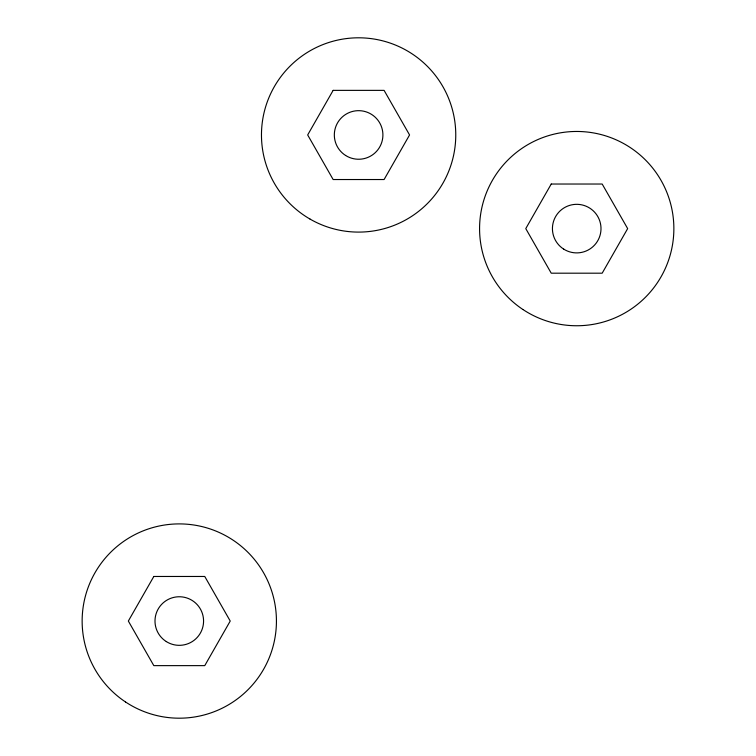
<?xml version="1.0" encoding="UTF-8"?>
<svg xmlns="http://www.w3.org/2000/svg" width="756" height="756" viewBox="0 0 756 756"><rect width="100%" height="100%" fill="white"/><g stroke="black" fill="none" stroke-linecap="round" stroke-linejoin="round"><path stroke-width="1.13" d="M333.141 90.37L307.673 134.955L333.141 179.531L384.095 179.531L409.563 134.955L384.095 90.37L333.141 90.37M153.818 576.469L128.34 621.045L153.818 665.63L204.763 665.63L230.23 621.045L204.763 576.469L153.818 576.469M551.237 184.029L525.77 228.605L551.237 273.19L602.182 273.19L627.66 228.605L602.182 184.029L551.237 184.029M125.524 701.965A97.155 97.155 0 0 0 276.242 627.149A97.155 97.155 0 0 0 136.089 534.029A97.155 97.155 0 0 0 125.524 701.965M166.282 641.56A24.286 24.286 0 0 0 203.553 622.046A24.286 24.286 0 0 0 168.021 599.527A24.286 24.286 0 0 0 166.282 641.56M563.711 249.121A24.286 24.286 0 0 0 600.982 229.607A24.286 24.286 0 0 0 565.45 207.097A24.286 24.286 0 0 0 563.711 249.121M522.954 309.525A97.155 97.155 0 0 0 673.672 234.71A97.155 97.155 0 0 0 533.519 141.589A97.155 97.155 0 0 0 522.954 309.525M345.615 155.471A24.286 24.286 0 0 0 382.886 135.957A24.286 24.286 0 0 0 347.354 113.438A24.286 24.286 0 0 0 345.615 155.471M310.045 219.089A97.155 97.155 0 0 0 455.764 134.955A97.155 97.155 0 0 0 310.045 50.813A97.155 97.155 0 0 0 310.045 219.089"/></g></svg>
